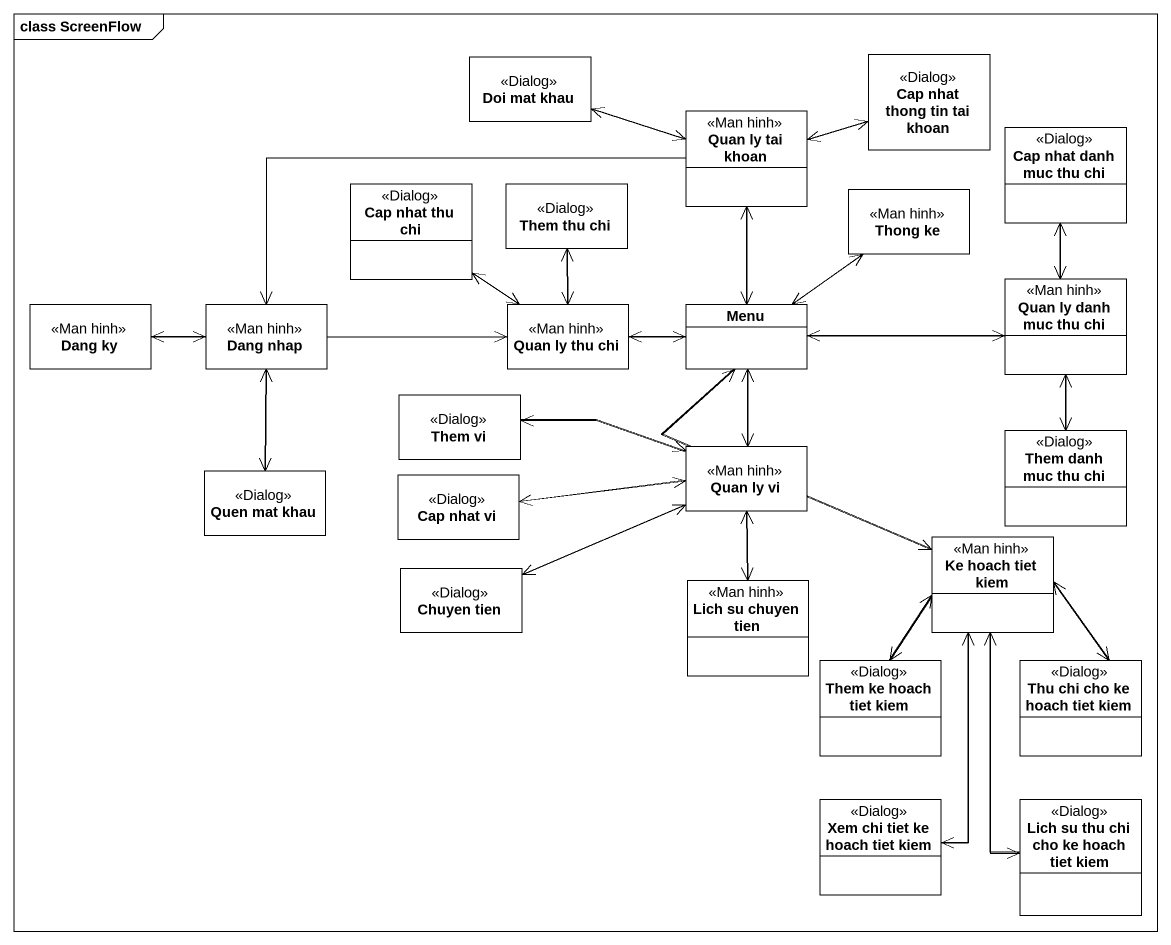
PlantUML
@startuml
mainframe class ScreenFlow
hide circle
hide empty members
class "Doi mat khau" as Doi_mat_khau <<Dialog>> #FFFFFF
class "Cap nhat thong tin tai khoan" as Cap_nhat_thong_tin_tai_khoan <<Dialog>> #FFFFFF
class "Quan ly tai khoan" as Quan_ly_tai_khoan <<Man hinh>> #FFFFFF
class "Cap nhat danh muc thu chi" as Cap_nhat_danh_muc_thu_chi <<Dialog>> #FFFFFF
class "Cap nhat thu chi" as Cap_nhat_thu_chi <<Dialog>> #FFFFFF
class "Them thu chi" as Them_thu_chi <<Dialog>> #FFFFFF
class "Thong ke" as Thong_ke <<Man hinh>> #FFFFFF
class "Dang ky" as Dang_ky <<Man hinh>> #FFFFFF
class "Dang nhap" as Dang_nhap <<Man hinh>> #FFFFFF
class "Quan ly thu chi" as Quan_ly_thu_chi <<Man hinh>> #FFFFFF
class Menu #FFFFFF
class "Quan ly danh muc thu chi" as Quan_ly_danh_muc_thu_chi <<Man hinh>> #FFFFFF
class "Them vi" as Them_vi <<Dialog>> #FFFFFF
class "Them danh muc thu chi" as Them_danh_muc_thu_chi <<Dialog>> #FFFFFF
class "Quen mat khau" as Quen_mat_khau <<Dialog>> #FFFFFF
class "Cap nhat vi" as Cap_nhat_vi <<Dialog>> #FFFFFF
class "Quan ly vi" as Quan_ly_vi <<Man hinh>> #FFFFFF
class "Ke hoach tiet kiem" as Ke_hoach_tiet_kiem <<Man hinh>> #FFFFFF
class "Chuyen tien" as Chuyen_tien <<Dialog>> #FFFFFF
class "Lich su chuyen tien" as Lich_su_chuyen_tien <<Man hinh>> #FFFFFF
class "Them ke hoach tiet kiem" as Them_ke_hoach_tiet_kiem <<Dialog>> #FFFFFF
class "Thu chi cho ke hoach tiet kiem" as Thu_chi_cho_ke_hoach_tiet <<Dialog>> #FFFFFF
class "Xem chi tiet ke hoach tiet kiem" as Xem_chi_tiet_ke_hoach_tiet <<Dialog>> #FFFFFF
class "Lich su thu chi cho ke hoach tiet kiem" as Lich_su_thu_chi_cho_ke <<Dialog>> #FFFFFF
Doi_mat_khau -right-> Quan_ly_tai_khoan
Cap_nhat_thong_tin_tai_khoan -left-> Quan_ly_tai_khoan
Quan_ly_tai_khoan -left-> Doi_mat_khau
Quan_ly_tai_khoan -right-> Cap_nhat_thong_tin_tai_khoan
Quan_ly_tai_khoan -left-> Dang_nhap
Quan_ly_tai_khoan --> Menu
Cap_nhat_danh_muc_thu_chi --> Quan_ly_danh_muc_thu_chi
Cap_nhat_thu_chi --> Quan_ly_thu_chi
Them_thu_chi --> Quan_ly_thu_chi
Thong_ke --> Menu
Dang_ky -right-> Dang_nhap
Dang_nhap -left-> Dang_ky
Dang_nhap -right-> Quan_ly_thu_chi
Dang_nhap --> Quen_mat_khau
Quan_ly_thu_chi -up-> Cap_nhat_thu_chi
Quan_ly_thu_chi -up-> Them_thu_chi
Quan_ly_thu_chi -right-> Menu
Menu -up-> Quan_ly_tai_khoan
Menu -up-> Thong_ke
Menu -left-> Quan_ly_thu_chi
Menu -right-> Quan_ly_danh_muc_thu_chi
Menu --> Quan_ly_vi
Menu --> Ke_hoach_tiet_kiem
Quan_ly_danh_muc_thu_chi -up-> Cap_nhat_danh_muc_thu_chi
Quan_ly_danh_muc_thu_chi -left-> Menu
Quan_ly_danh_muc_thu_chi --> Them_danh_muc_thu_chi
Them_vi -right-> Quan_ly_vi
Them_danh_muc_thu_chi -up-> Quan_ly_danh_muc_thu_chi
Quen_mat_khau -up-> Dang_nhap
Cap_nhat_vi -right-> Quan_ly_vi
Quan_ly_vi -up-> Menu
Quan_ly_vi -left-> Them_vi
Quan_ly_vi -left-> Cap_nhat_vi
Quan_ly_vi -left-> Chuyen_tien
Quan_ly_vi --> Lich_su_chuyen_tien
Ke_hoach_tiet_kiem -up-> Menu
Ke_hoach_tiet_kiem --> Them_ke_hoach_tiet_kiem
Ke_hoach_tiet_kiem --> Thu_chi_cho_ke_hoach_tiet
Ke_hoach_tiet_kiem --> Xem_chi_tiet_ke_hoach_tiet
Ke_hoach_tiet_kiem --> Lich_su_thu_chi_cho_ke
Chuyen_tien -right-> Quan_ly_vi
Lich_su_chuyen_tien -up-> Quan_ly_vi
Them_ke_hoach_tiet_kiem -up-> Ke_hoach_tiet_kiem
Thu_chi_cho_ke_hoach_tiet -up-> Ke_hoach_tiet_kiem
Xem_chi_tiet_ke_hoach_tiet -up-> Ke_hoach_tiet_kiem
Lich_su_thu_chi_cho_ke -up-> Ke_hoach_tiet_kiem
@enduml
